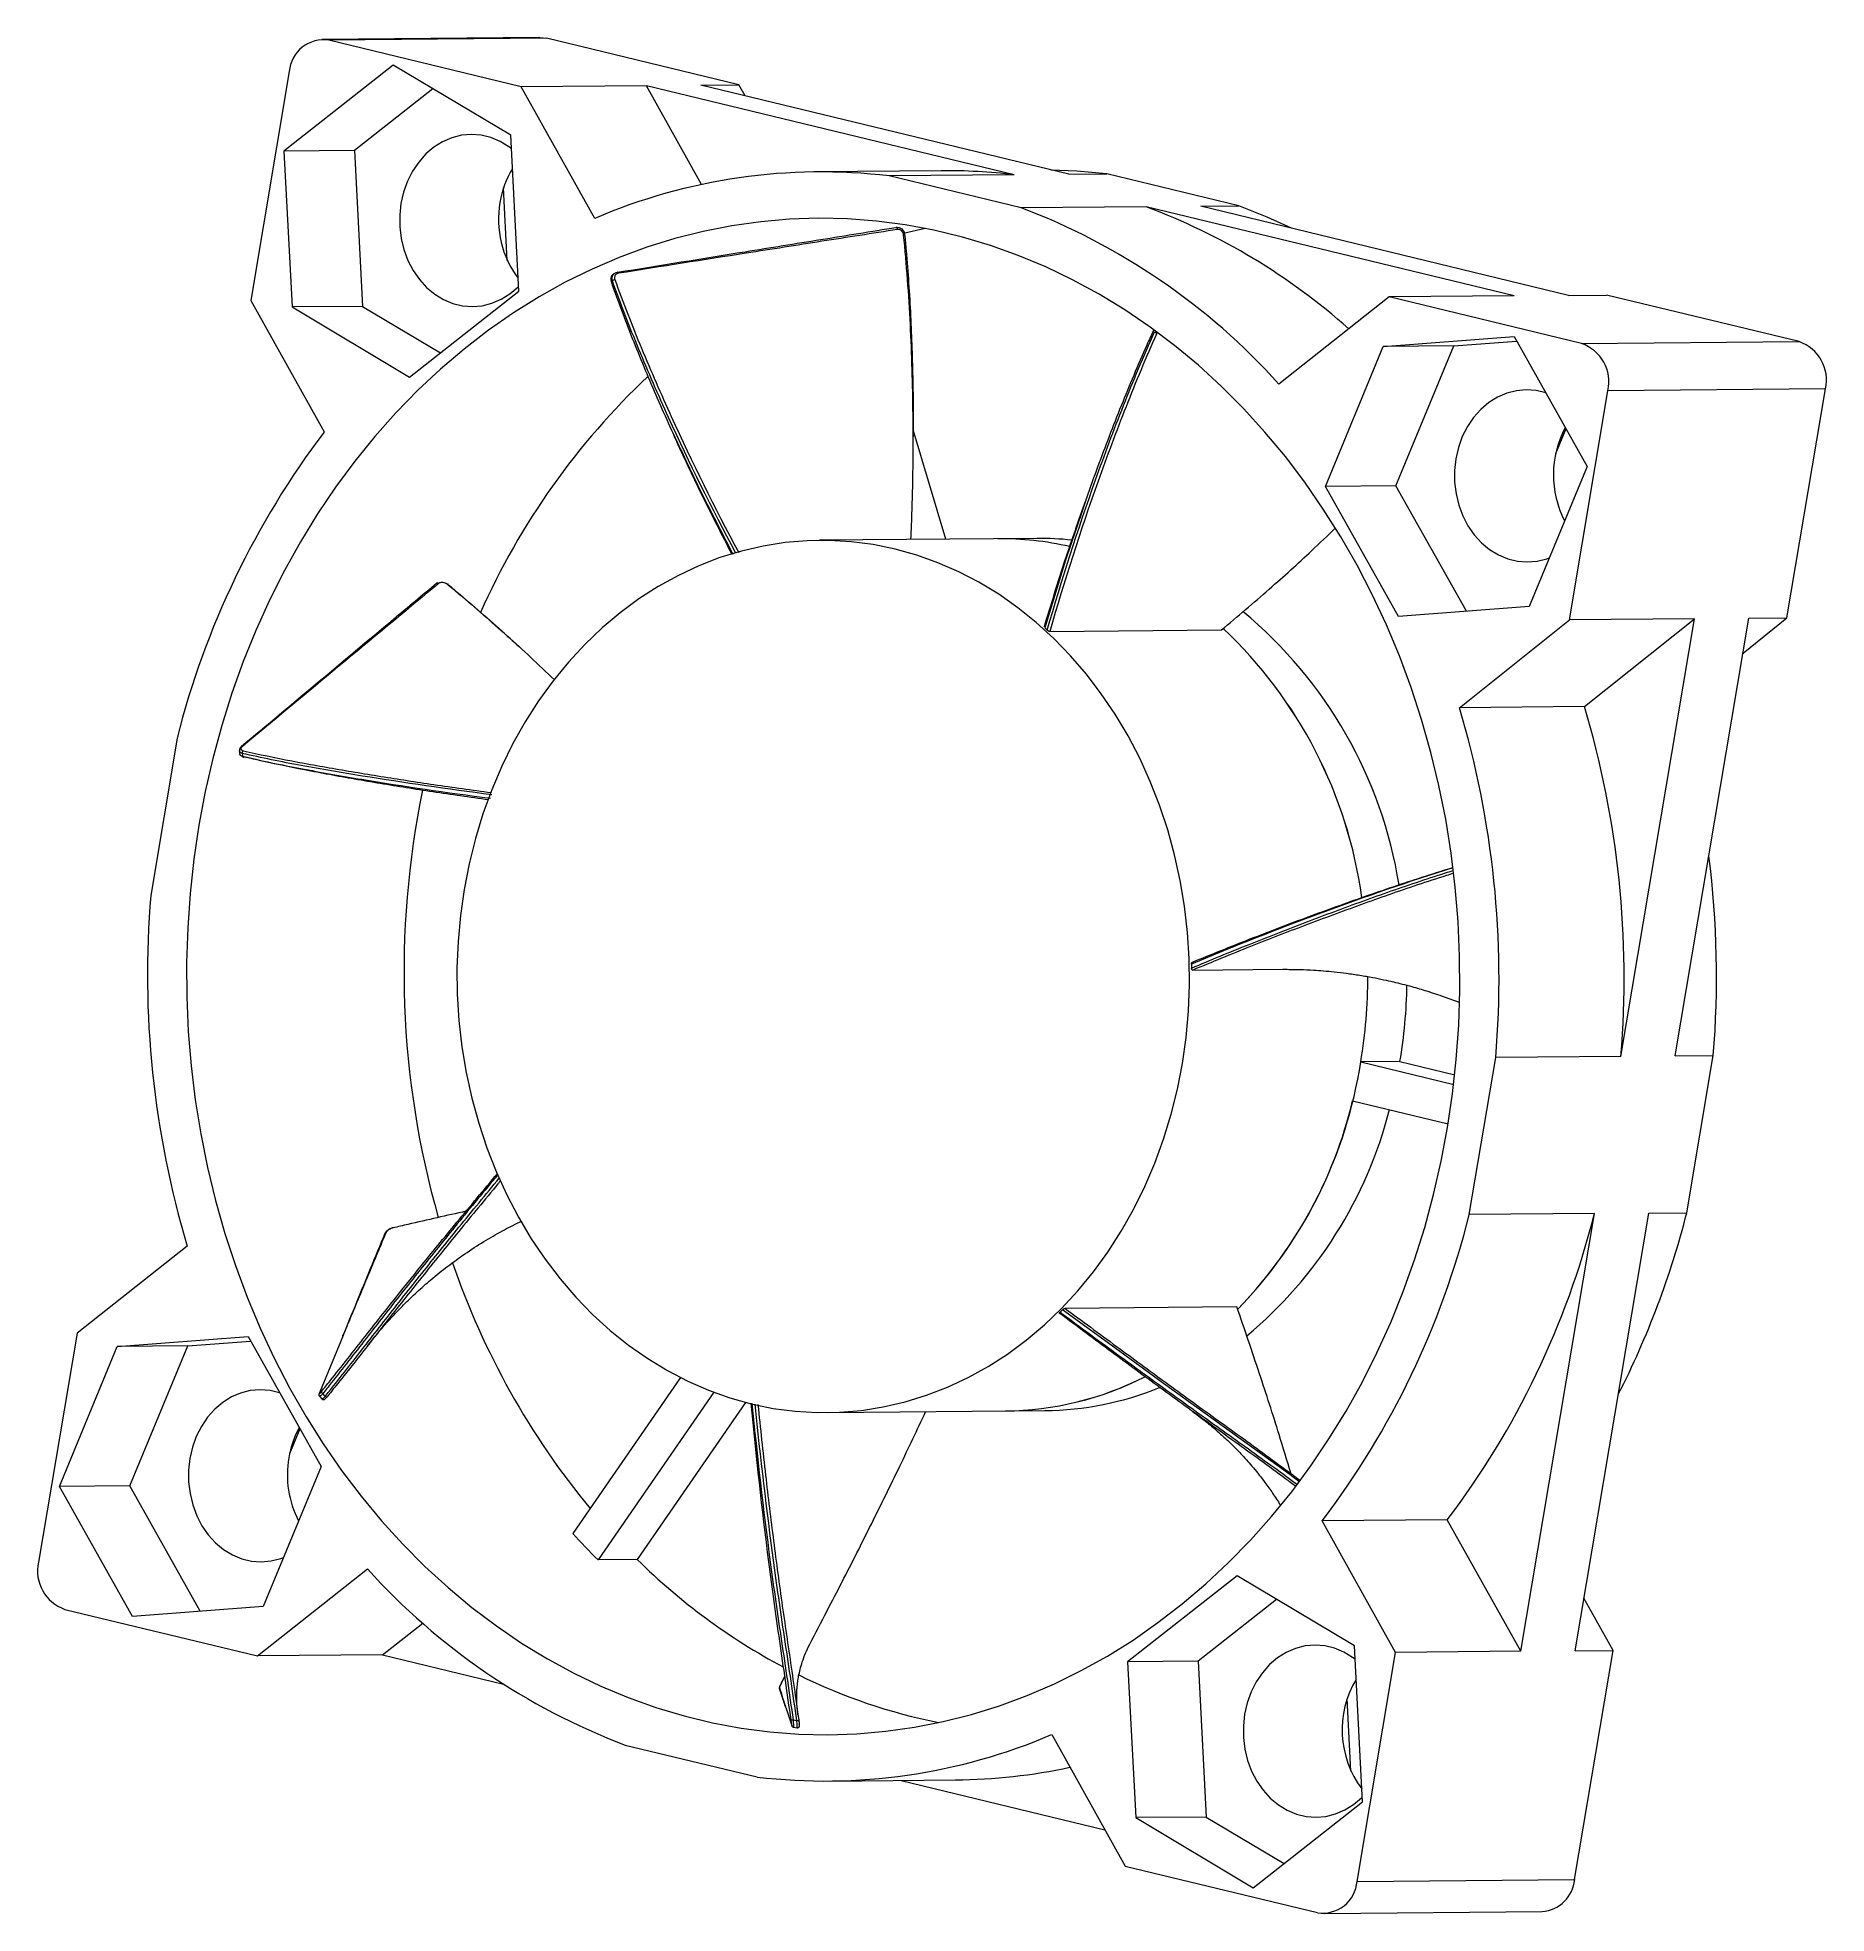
# Model space of a CAD drawing. Header units: millimetres. Extents: x -23.4 to 21.3, y -23.4 to 23.4.
import ezdxf

# ---------------------------------------------------------------- set-up
doc = ezdxf.new("R2010")
doc.units = ezdxf.units.MM

msp = doc.modelspace()

# ---------------------------------------------------------------- linework, layer by layer
at = {"color": 7, "linetype": 'Continuous', "lineweight": 15}
for p, q in [((-10.888, 23.421), (-16.321, 23.373)), ((-10.715, 23.401), (-16.148, 23.353)), ((-11.342, 22.189), (-16.148, 23.353)), ((-5.909, 22.237), (-10.715, 23.401)), ((-17.136, 22.572), (-18.098, 16.852)), ((-14.539, 22.729), (-17.269, 20.585)), ((-11.607, 20.979), (-14.539, 22.729)), ((-13.55, 22.139), (-15.509, 20.601)), ((-8.218, 22.216), (-11.342, 22.189)), ((-9.508, 18.904), (-11.342, 22.189)), ((0.969, 19.991), (-8.218, 22.216)), ((-6.84, 19.749), (-8.218, 22.216)), ((-6.86, 22.229), (-5.909, 22.237)), ((2.327, 20.004), (-6.86, 22.229)), ((-5.755, 21.961), (-5.909, 22.237)), ((-11.406, 17.085), (-11.607, 20.979)), ((-15.509, 20.601), (-17.269, 20.585)), ((-17.269, 20.585), (-17.068, 16.69)), ((-15.509, 20.601), (-15.307, 16.706)), ((-0.859, 20.093), (-3.983, 20.065)), ((0.969, 19.991), (-2.155, 19.963)), ((1.141, 19.165), (-2.155, 19.963)), ((2.327, 20.004), (3.278, 20.012)), ((6.575, 19.213), (3.278, 20.012)), ((-11.692, 17.855), (-11.786, 19.663)), ((5.624, 19.205), (6.575, 19.213)), ((4.265, 19.193), (1.141, 19.165)), ((13.452, 16.968), (4.265, 19.193)), ((14.81, 16.98), (5.624, 19.205)), ((-8.998, 17.538), (-9.031, 17.519)), ((-14.136, 14.94), (-11.406, 17.085)), ((10.328, 16.94), (7.576, 14.766)), ((13.452, 16.968), (10.328, 16.94)), ((15.134, 15.776), (10.328, 16.94)), ((14.81, 16.98), (15.761, 16.988)), ((20.567, 15.824), (15.761, 16.988)), ((-18.098, 16.852), (-16.264, 13.567)), ((-15.307, 16.706), (-17.068, 16.69)), ((-17.068, 16.69), (-14.136, 14.94)), ((-15.307, 16.706), (-13.364, 15.546)), ((10.181, 15.702), (13.449, 15.95)), ((13.449, 15.95), (15.273, 12.703)), ((8.737, 12.206), (10.181, 15.702)), ((11.942, 15.717), (10.181, 15.702)), ((10.497, 12.222), (11.942, 15.717)), ((11.942, 15.717), (13.513, 15.837)), ((15.134, 15.776), (20.567, 15.824)), ((14.83, 8.876), (15.792, 14.597)), ((21.225, 14.645), (15.792, 14.597)), ((20.263, 8.925), (21.225, 14.645)), ((-0.741, 10.889), (-1.561, 13.623)), ((14.744, 13.644), (14.486, 13.018)), ((15.273, 12.703), (13.828, 9.207)), ((10.497, 12.222), (8.737, 12.206)), ((10.561, 8.959), (8.737, 12.206)), ((12.257, 9.088), (10.497, 12.222)), ((1.533, 10.909), (-3.9, 10.861)), ((13.828, 9.207), (10.561, 8.959)), ((17.954, 8.904), (14.83, 8.876)), ((15.209, 6.706), (17.954, 8.904)), ((16.115, -2.032), (17.954, 8.904)), ((17.473, -2.019), (19.312, 8.916)), ((19.166, 8.046), (20.263, 8.925)), ((19.312, 8.916), (20.263, 8.925)), ((1.729, 8.671), (1.792, 8.614)), ((1.854, 8.583), (6.147, 8.621)), ((12.085, 6.678), (14.83, 8.876)), ((15.209, 6.706), (12.085, 6.678)), ((-19.937, 5.916), (-20.597, 1.992)), ((-18.381, 5.609), (-18.378, 5.539)), ((5.393, 0.272), (5.396, 0.177)), ((5.424, 0.125), (7.675, 0.145)), ((11.706, -0.541), (12.081, -0.673)), ((10.599, -2.158), (9.621, -2.167)), ((9.621, -2.167), (11.943, -2.729)), ((10.599, -2.158), (11.97, -2.49)), ((12.331, -5.984), (12.991, -2.059)), ((16.115, -2.032), (12.991, -2.059)), ((17.473, -2.019), (18.424, -2.011)), ((17.764, -5.935), (18.424, -2.011)), ((9.418, -3.137), (11.804, -3.715)), ((15.455, -5.956), (12.331, -5.984)), ((13.615, -16.892), (15.455, -5.956)), ((14.974, -16.88), (16.813, -5.944)), ((16.813, -5.944), (17.764, -5.935)), ((-19.684, -6.77), (-22.436, -8.944)), ((2.174, -8.358), (2.113, -8.419)), ((6.527, -8.286), (2.235, -8.324)), ((-22.436, -8.944), (-23.398, -14.664)), ((-22.879, -12.771), (-21.435, -9.275)), ((-21.435, -9.275), (-18.167, -9.027)), ((-19.674, -9.259), (-21.435, -9.275)), ((-21.119, -12.755), (-19.674, -9.259)), ((-19.674, -9.259), (-18.103, -9.14)), ((-18.167, -9.027), (-16.343, -12.274)), ((-15.793, -9.003), (-16.383, -10.431)), ((-7.371, -10.053), (-10.059, -13.952)), ((-16.385, -10.517), (-16.325, -10.586)), ((-6.537, -10.421), (-9.424, -14.608)), ((-5.74, -10.675), (-8.446, -14.6)), ((-3.706, -10.929), (1.727, -10.88)), ((-16.872, -11.333), (-17.13, -11.959)), ((-16.343, -12.274), (-17.788, -15.77)), ((-21.119, -12.755), (-22.879, -12.771)), ((-21.056, -16.018), (-22.879, -12.771)), ((-19.359, -15.889), (-21.119, -12.755)), ((11.781, -13.607), (8.657, -13.634)), ((10.491, -16.92), (8.657, -13.634)), ((13.615, -16.892), (11.781, -13.607)), ((-17.934, -17.008), (-15.182, -14.834)), ((-8.446, -14.6), (-9.424, -14.608)), ((6.53, -15.008), (3.799, -17.153)), ((9.461, -16.758), (6.53, -15.008)), ((-22.74, -15.844), (-17.934, -17.008)), ((-17.788, -15.77), (-21.056, -16.018)), ((7.518, -15.599), (5.56, -17.137)), ((15.925, -16.871), (15.195, -15.564)), ((-14.81, -16.98), (-13.805, -16.185)), ((9.663, -20.653), (9.461, -16.758)), ((-14.81, -16.98), (-17.934, -17.008)), ((-14.81, -16.98), (-11.786, -17.712)), ((5.56, -17.137), (3.799, -17.153)), ((3.799, -17.153), (4.001, -21.047)), ((5.56, -17.137), (5.761, -21.031)), ((9.529, -22.64), (10.491, -16.92)), ((13.615, -16.892), (10.491, -16.92)), ((14.962, -22.591), (15.925, -16.871)), ((14.974, -16.88), (15.925, -16.871)), ((-4.763, -17.51), (-4.83, -17.639)), ((9.376, -19.883), (9.283, -18.075)), ((-4.731, -18.317), (-4.59, -18.742)), ((-4.433, -18.469), (-4.413, -18.607)), ((-4.549, -18.785), (-4.454, -18.801)), ((1.902, -18.971), (3.736, -22.257)), ((-8.748, -19.233), (-5.451, -20.031)), ((-3.624, -20.133), (-0.5, -20.105)), ((-1.857, -20.117), (3.229, -21.349)), ((5.761, -21.031), (4.001, -21.047)), ((4.001, -21.047), (6.932, -22.797)), ((5.761, -21.031), (7.704, -22.191)), ((6.932, -22.797), (9.663, -20.653)), ((3.736, -22.257), (8.541, -23.42)), ((9.529, -22.64), (14.962, -22.591)), ((8.715, -23.441), (14.148, -23.392))]:
    msp.add_line(p, q, dxfattribs=at)
at = {"color": 7, "linetype": 'Continuous', "lineweight": 15, "flags": 128}
for points in [[(-10.888, 23.421), (-10.878, 23.421), (-10.715, 23.401)], [(-11.59, 20.647), (-11.65, 20.692), (-11.87, 20.826), (-12.103, 20.923), (-12.344, 20.982), (-12.59, 21), (-12.836, 20.979), (-13.077, 20.918), (-13.308, 20.819), (-13.526, 20.683), (-13.726, 20.513), (-13.905, 20.311), (-14.059, 20.083), (-14.186, 19.832), (-14.282, 19.562), (-14.347, 19.279), (-14.379, 18.988), (-14.377, 18.695), (-14.342, 18.404), (-14.273, 18.122), (-14.174, 17.853), (-14.044, 17.603), (-13.887, 17.377), (-13.706, 17.177), (-13.504, 17.009), (-13.284, 16.875), (-13.051, 16.778), (-12.81, 16.719), (-12.564, 16.701), (-12.318, 16.722), (-12.077, 16.783), (-11.846, 16.882), (-11.628, 17.018), (-11.428, 17.188), (-11.412, 17.204)], [(3.278, 20.012), (2.533, 20.082), (1.883, 20.111)], [(7.892, 18.656), (7.284, 18.931), (6.575, 19.213)], [(11.788, -3.81), (11.914, -2.962), (12.007, -2.107), (12.068, -1.248), (12.096, -0.386), (12.09, 0.476), (12.052, 1.337), (11.981, 2.195), (11.877, 3.049), (11.741, 3.896), (11.572, 4.736), (11.372, 5.565), (11.14, 6.383), (10.877, 7.187), (10.584, 7.976), (10.261, 8.749), (9.909, 9.504), (9.528, 10.239), (9.12, 10.952), (8.685, 11.643), (8.224, 12.31), (7.738, 12.951), (7.228, 13.565), (6.696, 14.151), (6.141, 14.707), (5.566, 15.233), (4.972, 15.728), (4.359, 16.189), (3.73, 16.617), (3.085, 17.011), (2.425, 17.369), (1.753, 17.691), (1.069, 17.976), (0.375, 18.225), (-0.328, 18.435), (-1.037, 18.607), (-1.753, 18.74), (-2.473, 18.834), (-3.195, 18.89), (-3.919, 18.906), (-4.643, 18.882), (-5.365, 18.82), (-6.083, 18.719), (-6.797, 18.578), (-7.505, 18.399), (-8.205, 18.182), (-8.896, 17.927), (-9.576, 17.635), (-10.244, 17.306), (-10.899, 16.942), (-11.54, 16.542), (-12.164, 16.108), (-12.771, 15.64), (-13.359, 15.14), (-13.928, 14.608), (-14.475, 14.046), (-15.001, 13.455), (-15.503, 12.836), (-15.981, 12.19), (-16.434, 11.519), (-16.86, 10.824), (-17.26, 10.106), (-17.631, 9.368), (-17.974, 8.61), (-18.288, 7.834), (-18.571, 7.041), (-18.824, 6.234), (-19.046, 5.414), (-19.236, 4.583), (-19.394, 3.742), (-19.52, 2.894), (-19.614, 2.039), (-19.674, 1.18), (-19.702, 0.319), (-19.697, -0.544), (-19.658, -1.405), (-19.587, -2.263), (-19.484, -3.117), (-19.347, -3.964), (-19.179, -4.804), (-18.978, -5.633), (-18.747, -6.451), (-18.484, -7.255), (-18.191, -8.044), (-17.867, -8.817), (-17.515, -9.572), (-17.135, -10.307), (-16.726, -11.02), (-16.291, -11.711), (-15.83, -12.378), (-15.345, -13.019), (-14.835, -13.633), (-14.302, -14.219), (-13.748, -14.775), (-13.173, -15.301), (-12.578, -15.796), (-11.966, -16.257), (-11.336, -16.685), (-10.691, -17.079), (-10.032, -17.437), (-9.359, -17.759), (-8.675, -18.044), (-7.981, -18.292), (-7.279, -18.503), (-6.569, -18.675), (-5.853, -18.808), (-5.134, -18.902), (-4.411, -18.958), (-3.687, -18.974), (-2.964, -18.95), (-2.242, -18.888), (-1.523, -18.786), (-0.809, -18.646), (-0.102, -18.467), (0.598, -18.25), (1.289, -17.995), (1.969, -17.703), (2.638, -17.374), (3.293, -17.01), (3.933, -16.61), (4.557, -16.175), (5.164, -15.708), (5.753, -15.208), (6.321, -14.676), (6.869, -14.114), (7.394, -13.523), (7.896, -12.904), (8.374, -12.258), (8.827, -11.587), (9.254, -10.892), (9.653, -10.174), (10.025, -9.436), (10.368, -8.678), (10.681, -7.902), (10.965, -7.109), (11.218, -6.302), (11.44, -5.482), (11.63, -4.651), (11.788, -3.81)], [(-1.948, 18.625), (-1.95, 18.637), (-1.952, 18.648), (-1.956, 18.658), (-1.96, 18.667), (-1.964, 18.673), (-1.969, 18.678), (-1.974, 18.68), (-1.978, 18.679)], [(-1.253, 18.651), (-1.364, 18.627), (-1.797, 18.522)], [(-1.796, 18.493), (-1.787, 18.494), (-1.78, 18.496), (-1.774, 18.498), (-1.769, 18.5), (-1.767, 18.501), (-1.766, 18.503), (-1.767, 18.504), (-1.77, 18.505)], [(-9.067, 17.343), (-9.084, 17.334), (-9.086, 17.333), (-9.101, 17.325)], [(-8.919, 17.532), (-8.921, 17.539), (-8.924, 17.545), (-8.927, 17.55), (-8.93, 17.554), (-8.933, 17.556), (-8.936, 17.558), (-8.939, 17.558), (-8.942, 17.557)], [(14.239, 14.543), (14.239, 14.543), (13.998, 14.601), (13.752, 14.62), (13.506, 14.599), (13.266, 14.538), (13.034, 14.439), (12.816, 14.302), (12.616, 14.132), (12.437, 13.931), (12.283, 13.703), (12.157, 13.451), (12.06, 13.182), (11.995, 12.899), (11.964, 12.608), (11.965, 12.314), (12.001, 12.024), (12.069, 11.742), (12.169, 11.473), (12.298, 11.223), (12.455, 10.996), (12.636, 10.797), (12.839, 10.629), (13.058, 10.495), (13.291, 10.397), (13.532, 10.339), (13.778, 10.32), (14.024, 10.341), (14.265, 10.402), (14.332, 10.427)], [(5.165, -2.206), (5.258, -1.558), (5.317, -0.904), (5.342, -0.246), (5.335, 0.412), (5.294, 1.068), (5.219, 1.721), (5.112, 2.367), (4.973, 3.004), (4.801, 3.63), (4.598, 4.243), (4.364, 4.84), (4.101, 5.42), (3.808, 5.979), (3.488, 6.517), (3.141, 7.03), (2.769, 7.518), (2.373, 7.979), (1.955, 8.41), (1.515, 8.81), (1.056, 9.178), (0.579, 9.512), (0.087, 9.812), (-0.42, 10.076), (-0.94, 10.302), (-1.469, 10.492), (-2.008, 10.642), (-2.552, 10.754), (-3.102, 10.826), (-3.654, 10.859), (-4.206, 10.852), (-4.757, 10.805), (-5.305, 10.719), (-5.847, 10.593), (-6.381, 10.429), (-6.906, 10.226), (-7.42, 9.986), (-7.921, 9.71), (-8.407, 9.398), (-8.875, 9.051), (-9.326, 8.672), (-9.756, 8.26), (-10.164, 7.819), (-10.55, 7.348), (-10.91, 6.851), (-11.245, 6.329), (-11.552, 5.783), (-11.832, 5.216), (-12.082, 4.63), (-12.301, 4.027), (-12.49, 3.409), (-12.647, 2.779), (-12.772, 2.138), (-12.864, 1.49), (-12.923, 0.836), (-12.949, 0.178), (-12.941, -0.48), (-12.9, -1.136), (-12.826, -1.789), (-12.719, -2.435), (-12.579, -3.072), (-12.407, -3.698), (-12.204, -4.311), (-11.971, -4.908), (-11.707, -5.488), (-11.415, -6.047), (-11.095, -6.585), (-10.748, -7.098), (-10.376, -7.586), (-9.98, -8.047), (-9.561, -8.478), (-9.121, -8.878), (-8.662, -9.246), (-8.186, -9.58), (-7.693, -9.88), (-7.186, -10.144), (-6.667, -10.37), (-6.137, -10.559), (-5.599, -10.71), (-5.054, -10.822), (-4.505, -10.894), (-3.953, -10.927), (-3.4, -10.92), (-2.849, -10.873), (-2.302, -10.787), (-1.76, -10.661), (-1.225, -10.497), (-0.7, -10.294), (-0.186, -10.054), (0.315, -9.778), (0.8, -9.466), (1.269, -9.119), (1.719, -8.74), (2.149, -8.328), (2.558, -7.886), (2.943, -7.416), (3.304, -6.919), (3.638, -6.397), (3.946, -5.851), (4.225, -5.284), (4.475, -4.698), (4.695, -4.095), (4.884, -3.477), (5.041, -2.847), (5.165, -2.206)], [(-13.196, 9.764), (-13.19, 9.768), (-13.184, 9.772), (-13.18, 9.774), (-13.176, 9.774), (-13.174, 9.773), (-13.172, 9.77), (-13.172, 9.766), (-13.174, 9.761)], [(-18.31, 5.538), (-18.309, 5.503), (-18.309, 5.497), (-18.309, 5.467)], [(-17.377, -10.434), (-17.377, -10.434), (-17.618, -10.375), (-17.864, -10.357), (-18.11, -10.378), (-18.351, -10.439), (-18.582, -10.538), (-18.8, -10.674), (-19, -10.844), (-19.179, -11.046), (-19.333, -11.274), (-19.46, -11.525), (-19.556, -11.795), (-19.621, -12.078), (-19.653, -12.369), (-19.651, -12.662), (-19.615, -12.953), (-19.547, -13.235), (-19.447, -13.504), (-19.318, -13.754), (-19.161, -13.981), (-18.98, -14.18), (-18.777, -14.348), (-18.558, -14.482), (-18.325, -14.579), (-18.084, -14.638), (-17.838, -14.657), (-17.592, -14.635), (-17.351, -14.574), (-17.284, -14.55)], [(-16.303, -10.46), (-16.273, -10.495), (-16.269, -10.5), (-16.244, -10.53)], [(-16.191, -10.532), (-16.194, -10.536), (-16.199, -10.539), (-16.205, -10.541), (-16.211, -10.542), (-16.219, -10.541), (-16.227, -10.538), (-16.236, -10.535), (-16.244, -10.53)], [(9.478, -17.091), (9.418, -17.045), (9.198, -16.911), (8.966, -16.814), (8.724, -16.756), (8.478, -16.737), (8.232, -16.758), (7.992, -16.819), (7.76, -16.919), (7.542, -17.055), (7.342, -17.225), (7.163, -17.426), (7.009, -17.654), (6.883, -17.906), (6.786, -18.175), (6.721, -18.458), (6.69, -18.749), (6.691, -19.043), (6.727, -19.333), (6.795, -19.615), (6.895, -19.884), (7.024, -20.134), (7.181, -20.361), (7.362, -20.56), (7.565, -20.729), (7.784, -20.862), (8.017, -20.96), (8.259, -21.018), (8.504, -21.037), (8.75, -21.016), (8.991, -20.955), (9.222, -20.855), (9.44, -20.719), (9.641, -20.549), (9.656, -20.533)], [(-4.555, -18.604), (-4.508, -18.612), (-4.501, -18.613), (-4.461, -18.62)]]:
    msp.add_lwpolyline(points, dxfattribs=at)
at = {"color": 8, "linetype": 'Continuous', "lineweight": 15, "flags": 128}
for points in [[(-7.233, 12.858), (-6.84, 12.036), (-6.061, 10.516), (-6.061, 10.516), (-6.061, 10.516)], [(2.503, 11.121), (2.247, 10.364), (1.729, 8.672), (1.729, 8.671), (1.729, 8.671)], [(-13.409, 9.78), (-13.417, 9.786), (-13.426, 9.791), (-13.435, 9.793), (-13.442, 9.793), (-13.448, 9.79), (-13.45, 9.789)], [(8.077, -12.646), (7.849, -12.477), (6.578, -11.555), (5.946, -11.103), (4.698, -10.203), (3.475, -9.313), (2.174, -8.358), (2.174, -8.358), (2.174, -8.358)]]:
    msp.add_lwpolyline(points, dxfattribs=at)
at = {"color": 7, "linetype": 'Continuous', "lineweight": 15}
for centre, radius, start, end in [((-16.283, 22.508), 0.855, 80.9183, 175.6991), ((-9.558, 18.925), 2.348, 148.7197, 170.7756), ((-3.852, 5.698), 14.366, 83.2189, 113.1875), ((-0.733, 5.9), 14.194, 83.1165, 90.509), ((-9.463, 18.877), 2.449, 170.0151, 216.8606), ((-4.708, 3.704), 16.531, 42.0024, 69.2755), ((-1.389, 4.091), 16.125, 48.3759, 69.4734), ((-8.997, 17.283), 0.0914, 96.4914, 139.5267), ((4.721, 16.519), 0.519, 240.8615, 248.2469), ((14.808, 14.821), 1.009, 347.1794, 71.1686), ((20.241, 14.869), 1.009, 347.1794, 71.1686), ((4.464, 1.553), 18.426, 133.3368, 155.9611), ((16.918, 12.498), 2.488, 151.754, 207.5428), ((0.652, 0.738), 21.23, 142.8234, 165.8824), ((0.62, 3.161), 7.74, 77.071, 90.4852), ((0.621, 3.169), 7.732, 77.0562, 90.4926), ((1.601, 3.219), 7.69, 83.9791, 90.5098), ((-0.453, 0.484), 11.17, 9.1112, 50.3154), ((-1.635, 0.378), 11.391, 7.8655, 46.6472), ((-1.62, 0.386), 11.375, 7.8411, 46.6728), ((-10.629, -0.092), 23.702, 355.2394, 16.5987), ((-7.505, -0.064), 23.702, 355.2394, 16.5987), ((-18.316, 5.694), 0.0201, 69.9541, 129.4737), ((-18.246, 5.556), 0.0675, 132.9276, 196.0212), ((-18.282, 5.472), 0.0271, 189.6416, 312.9318), ((8.111, 0.075), 22.383, 168.2918, 195.9049), ((-5.393, -0.048), 23.898, 355.2892, 7.264), ((3.025, 0.025), 23.704, 175.2406, 196.6574), ((-3.108, -0.031), 12.906, 350.4737, 359.9787), ((-3.108, -0.03), 12.907, 350.4739, 359.9744), ((-2.112, -0.024), 12.889, 350.4688, 358.987), ((-1.604, -0.438), 11.357, 315.8907, 351.2464), ((-1.441, -0.548), 11.163, 315.7105, 346.5902), ((-0.173, -0.688), 10.843, 309.8554, 345.7369), ((-8.258, -0.806), 21.23, 322.8234, 345.8824), ((-5.134, -0.778), 21.23, 322.8234, 345.8824), ((-3.606, -0.469), 22.058, 333.0159, 345.652), ((-14.712, -6.467), 0.0382, 102.1139, 156.3939), ((-14.536, -6.319), 0.0107, 109.5622, 163.7645), ((5.521, -0.821), 19.639, 198.9084, 219.5361), ((0.653, -2.981), 7.908, 270.6959, 296.8672), ((0.66, -3.011), 7.878, 270.6456, 296.9048), ((1.644, -3.05), 7.83, 270.6098, 292.1597), ((-16.279, -10.411), 0.0539, 174.7069, 244.1147), ((-14.798, -12.443), 2.382, 151.38, 170.6494), ((-14.695, -12.48), 2.49, 170.2022, 207.5061), ((2.603, -2.331), 17.187, 222.5429, 225.589), ((-22.414, -14.888), 1.009, 167.1794, 251.1686), ((-2.898, -3.772), 16.531, 222.0024, 249.2755), ((2.635, -3.366), 15.779, 225.3934, 241.8698), ((-4.851, -17.819), 0.0494, 153.4403, 198.2755), ((1.815, -4.911), 14.029, 243.6486, 258.7585), ((11.611, -18.856), 2.456, 149.0596, 216.8609), ((-4.584, -18.491), 0.116, 258.8775, 284.2346), ((-4.463, -18.519), 0.101, 271.1677, 299.6212), ((-3.755, -5.766), 14.366, 263.2189, 293.1875), ((-0.631, -5.853), 14.252, 270.5293, 282.1074), ((8.676, -22.576), 0.855, 260.9183, 355.6991), ((14.087, -22.515), 0.879, 274.0144, 355.0141)]:
    msp.add_arc(centre, radius, start, end, dxfattribs=at)
at = {"color": 8, "linetype": 'Continuous', "lineweight": 15}
msp.add_arc((34.645, -68.906), 75.108, 107.61555, 112.92076, dxfattribs=at)
at = {"color": 7, "linetype": 'Continuous', "lineweight": 15}
for points, knots in [([(-8.942, 17.557), (-7.879, 17.729), (-6.815, 17.9), (-5.752, 18.071), (-5.123, 18.173), (-4.494, 18.274), (-3.865, 18.375), (-3.236, 18.476), (-2.607, 18.577), (-1.978, 18.679)], [0, 0, 0, 0, 0.00348079, 0.00348079, 0.00348079, 0.005540666, 0.005540666, 0.005540666, 0.007600543, 0.007600543, 0.007600543, 0.007600543]), ([(-1.948, 18.625), (-2.577, 18.527), (-3.206, 18.428), (-3.836, 18.33), (-4.465, 18.231), (-5.095, 18.132), (-5.725, 18.034), (-6.789, 17.867), (-7.854, 17.7), (-8.919, 17.532)], [0, 0, 0, 0, 0.002059921, 0.002059921, 0.002059921, 0.004119847, 0.004119847, 0.004119847, 0.007600716, 0.007600716, 0.007600716, 0.007600716]), ([(-1.978, 18.679), (-1.929, 18.686), (-1.879, 18.671), (-1.802, 18.607), (-1.777, 18.558), (-1.77, 18.505)], [0, 0, 0, 0, 0.5, 0.5, 1, 1, 1, 1]), ([(-1.796, 18.493), (-1.797, 18.511), (-1.802, 18.528), (-1.809, 18.545), (-1.816, 18.561), (-1.826, 18.575), (-1.838, 18.588), (-1.85, 18.6), (-1.864, 18.609), (-1.879, 18.616), (-1.893, 18.623), (-1.909, 18.626), (-1.924, 18.627), (-1.932, 18.627), (-1.94, 18.627), (-1.948, 18.625)], [0, 0, 0, 0, 0.0000547948, 0.0000547948, 0.0000547948, 0.0001097763, 0.0001097763, 0.0001097763, 0.0001633104, 0.0001633104, 0.0001633104, 0.0002141423, 0.0002141423, 0.0002141423, 0.0002398433, 0.0002398433, 0.0002398433, 0.0002398433]), ([(-1.77, 18.505), (-1.757, 18.37), (-1.694, 17.693), (-1.631, 16.743), (-1.577, 15.38), (-1.551, 14.373), (-1.559, 13.636), (-1.561, 13.448)], [0, 0, 0, 0, 0.0808128, 0.4041271, 0.5657649, 0.8890749, 1, 1, 1, 1]), ([(-9.03, 17.517), (-9.04, 17.512), (-9.068, 17.497), (-9.098, 17.453), (-9.115, 17.391), (-9.105, 17.347), (-9.101, 17.325)], [0, 0, 0, 0, 0.147706, 0.428512, 0.715052, 1, 1, 1, 1]), ([(-9.067, 17.343), (-9.082, 17.391), (-9.078, 17.441), (-9.033, 17.521), (-8.991, 17.549), (-8.942, 17.557)], [0, 0, 0, 0, 0.5, 0.5, 1, 1, 1, 1]), ([(-5.984, 10.54), (-6.587, 11.664), (-7.148, 12.795), (-7.923, 14.495), (-8.171, 15.062), (-8.64, 16.198), (-8.861, 16.769), (-9.067, 17.343)], [0, 0, 0, 0, 0.5, 0.5, 0.75, 0.75, 1, 1, 1, 1]), ([(-8.919, 17.532), (-8.933, 17.53), (-8.948, 17.525), (-8.96, 17.518), (-8.972, 17.511), (-8.983, 17.502), (-8.992, 17.492), (-9, 17.481), (-9.007, 17.469), (-9.011, 17.455), (-9.015, 17.442), (-9.017, 17.427), (-9.016, 17.412), (-9.015, 17.399), (-9.012, 17.387), (-9.007, 17.374)], [0, 0, 0, 0, 0.000048477, 0.000048477, 0.000048477, 0.000096818, 0.000096818, 0.000096818, 0.0001458754, 0.0001458754, 0.0001458754, 0.0001970983, 0.0001970983, 0.0001970983, 0.0002398542, 0.0002398542, 0.0002398542, 0.0002398542]), ([(-9.007, 17.374), (-8.8, 16.799), (-8.578, 16.227), (-8.105, 15.088), (-7.856, 14.52), (-7.079, 12.815), (-6.517, 11.68), (-5.914, 10.553)], [0, 0, 0, 0, 0.25, 0.25, 0.5, 0.5, 1, 1, 1, 1]), ([(-9.101, 17.325), (-9.059, 17.206), (-8.848, 16.613), (-8.529, 15.787), (-8.038, 14.614), (-7.645, 13.714), (-7.326, 13.052), (-7.233, 12.858)], [0, 0, 0, 0, 0.078983, 0.394975, 0.552952, 0.868941, 1, 1, 1, 1]), ([(1.792, 8.614), (2.151, 9.872), (2.555, 11.126), (3.221, 12.993), (3.453, 13.614), (3.94, 14.847), (4.197, 15.459), (4.468, 16.066)], [0, 0, 0, 0, 0.5, 0.5, 0.75, 0.75, 1, 1, 1, 1]), ([(4.528, 16.037), (4.259, 15.43), (4.002, 14.817), (3.516, 13.582), (3.284, 12.961), (2.619, 11.093), (2.215, 9.84), (1.854, 8.583)], [0, 0, 0, 0, 0.25, 0.25, 0.5, 0.5, 1, 1, 1, 1]), ([(4.446, 16.114), (4.39, 15.989), (4.108, 15.363), (3.735, 14.477), (3.237, 13.2), (2.852, 12.167), (2.591, 11.385), (2.503, 11.121)], [0, 0, 0, 0, 0.0766404, 0.3832622, 0.5365548, 0.8431725, 1, 1, 1, 1]), ([(-1.612, 10.881), (-1.593, 11.375), (-1.552, 12.418), (-1.557, 13.458), (-1.56, 14.005)], [0, 0, 0, 0, 0.473731, 1, 1, 1, 1]), ([(-6.077, 10.504), (-6.334, 11.006), (-6.829, 11.974), (-7.312, 12.984), (-7.533, 13.491), (-7.549, 13.527)], [0, 0, 0, 0, 0.499737, 0.964001, 1, 1, 1, 1]), ([(1.72, 8.704), (1.89, 9.262), (2.211, 10.316), (2.578, 11.363), (2.751, 11.856)], [0, 0, 0, 0, 0.5293, 1, 1, 1, 1]), ([(6.147, 8.621), (6.546, 8.961), (7.316, 9.616), (8.256, 10.465), (8.787, 10.974), (8.982, 11.161)], [0, 0, 0, 0, 0.405466, 0.782151, 1, 1, 1, 1]), ([(-13.45, 9.789), (-13.812, 9.487), (-15.438, 8.13), (-17.064, 6.768), (-18.328, 5.709)], [0, 0, 0, 0, 0.222428, 1, 1, 1, 1]), ([(-13.409, 9.78), (-13.851, 9.414), (-14.294, 9.047), (-14.737, 8.68), (-15.179, 8.313), (-15.622, 7.946), (-16.065, 7.579), (-16.813, 6.958), (-17.561, 6.336), (-18.309, 5.713)], [0, 0, 0, 0, 0.002059921, 0.002059921, 0.002059921, 0.004119847, 0.004119847, 0.004119847, 0.007600716, 0.007600716, 0.007600716, 0.007600716]), ([(-13.456, 9.772), (-13.448, 9.777), (-13.425, 9.795), (-13.374, 9.812), (-13.304, 9.815), (-13.238, 9.8), (-13.203, 9.778), (-13.188, 9.769)], [0, 0, 0, 0, 0.1157003, 0.3411233, 0.5766861, 0.817059, 1, 1, 1, 1]), ([(-13.196, 9.764), (-13.209, 9.775), (-13.225, 9.785), (-13.242, 9.792), (-13.258, 9.799), (-13.276, 9.805), (-13.294, 9.807), (-13.312, 9.81), (-13.33, 9.81), (-13.346, 9.807), (-13.362, 9.805), (-13.377, 9.8), (-13.39, 9.793), (-13.397, 9.789), (-13.403, 9.785), (-13.409, 9.78)], [0, 0, 0, 0, 0.0000547948, 0.0000547948, 0.0000547948, 0.0001097763, 0.0001097763, 0.0001097763, 0.0001633104, 0.0001633104, 0.0001633104, 0.0002141423, 0.0002141423, 0.0002141423, 0.0002398433, 0.0002398433, 0.0002398433, 0.0002398433]), ([(-13.174, 9.761), (-13.072, 9.676), (-12.564, 9.25), (-11.966, 8.727), (-11.484, 8.281), (-11.387, 8.192)], [0, 0, 0, 0, 0.166647, 0.833365, 1, 1, 1, 1]), ([(-10.51, 7.372), (-10.71, 7.561), (-11.099, 7.93), (-11.495, 8.299), (-11.695, 8.472), (-11.696, 8.473)], [0, 0, 0, 0, 0.513399, 0.998034, 1, 1, 1, 1]), ([(1.854, 8.583), (1.852, 8.583), (1.848, 8.583), (1.844, 8.584), (1.84, 8.585), (1.836, 8.587), (1.831, 8.589), (1.826, 8.591), (1.822, 8.593), (1.817, 8.596), (1.812, 8.599), (1.807, 8.602), (1.802, 8.606), (1.799, 8.608), (1.795, 8.611), (1.792, 8.614)], [0, 0, 0, 0, 0.00001619931, 0.00001619931, 0.00001619931, 0.00003237624, 0.00003237624, 0.00003237624, 0.00004889831, 0.00004889831, 0.00004889831, 0.00006619691, 0.00006619691, 0.00006619691, 0.00008020876, 0.00008020876, 0.00008020876, 0.00008020876]), ([(-18.328, 5.71), (-18.33, 5.708), (-18.349, 5.694), (-18.37, 5.663), (-18.384, 5.628), (-18.381, 5.611), (-18.38, 5.61)], [0, 0, 0, 0, 0.059999, 0.559576, 0.953685, 1, 1, 1, 1]), ([(-18.309, 5.713), (-18.319, 5.704), (-18.328, 5.695), (-18.334, 5.686), (-18.34, 5.677), (-18.343, 5.667), (-18.344, 5.659), (-18.345, 5.65), (-18.343, 5.642), (-18.339, 5.635), (-18.335, 5.627), (-18.328, 5.621), (-18.319, 5.616), (-18.311, 5.612), (-18.302, 5.608), (-18.291, 5.606)], [0, 0, 0, 0, 0.000048477, 0.000048477, 0.000048477, 0.000096818, 0.000096818, 0.000096818, 0.0001458754, 0.0001458754, 0.0001458754, 0.0001970983, 0.0001970983, 0.0001970983, 0.0002398542, 0.0002398542, 0.0002398542, 0.0002398542]), ([(-18.375, 5.539), (-18.376, 5.534), (-18.378, 5.515), (-18.356, 5.488), (-18.324, 5.474), (-18.309, 5.467)], [0, 0, 0, 0, 0.160202, 0.58127, 1, 1, 1, 1]), ([(-12.077, 4.503), (-13.19, 4.647), (-14.269, 4.805), (-15.829, 5.058), (-16.34, 5.145), (-17.34, 5.327), (-17.83, 5.428), (-18.31, 5.538)], [0, 0, 0, 0, 0.5, 0.5, 0.75, 0.75, 1, 1, 1, 1]), ([(-18.309, 5.467), (-17.831, 5.355), (-17.344, 5.252), (-16.35, 5.066), (-15.843, 4.977), (-14.291, 4.719), (-13.218, 4.561), (-12.109, 4.417)], [0, 0, 0, 0, 0.25, 0.25, 0.5, 0.5, 1, 1, 1, 1]), ([(-12.161, 4.378), (-12.628, 4.443), (-13.548, 4.571), (-14.87, 4.783), (-15.931, 4.969), (-16.965, 5.162), (-17.671, 5.311), (-18.165, 5.429), (-18.263, 5.452)], [0, 0, 0, 0, 0.215713, 0.424866, 0.633991, 0.738531, 0.947718, 1, 1, 1, 1]), ([(5.419, 0.325), (5.895, 0.518), (6.812, 0.892), (8.219, 1.427), (9.386, 1.849), (10.575, 2.261), (11.341, 2.511), (11.872, 2.671), (11.915, 2.684)], [0, 0, 0, 0, 0.230864, 0.445341, 0.659789, 0.76699, 0.9815, 1, 1, 1, 1]), ([(5.393, 0.272), (5.393, 0.278), (5.394, 0.284), (5.395, 0.29), (5.396, 0.296), (5.397, 0.301), (5.399, 0.306), (5.401, 0.311), (5.404, 0.315), (5.406, 0.318), (5.409, 0.321), (5.412, 0.323), (5.415, 0.324), (5.416, 0.324), (5.418, 0.325), (5.419, 0.325)], [0, 0, 0, 0, 0.00001835611, 0.00001835611, 0.00001835611, 0.00003673843, 0.00003673843, 0.00003673843, 0.0000546734, 0.0000546734, 0.0000546734, 0.00007173366, 0.00007173366, 0.00007173366, 0.00008021297, 0.00008021297, 0.00008021297, 0.00008021297]), ([(5.424, 0.125), (5.421, 0.125), (5.418, 0.125), (5.415, 0.127), (5.412, 0.129), (5.41, 0.132), (5.407, 0.135), (5.405, 0.138), (5.403, 0.143), (5.401, 0.147), (5.399, 0.152), (5.398, 0.157), (5.397, 0.163), (5.396, 0.168), (5.396, 0.172), (5.396, 0.177)], [0, 0, 0, 0, 0.00001619931, 0.00001619931, 0.00001619931, 0.00003237624, 0.00003237624, 0.00003237624, 0.00004889831, 0.00004889831, 0.00004889831, 0.00006619691, 0.00006619691, 0.00006619691, 0.00008020876, 0.00008020876, 0.00008020876, 0.00008020876]), ([(7.675, 0.145), (7.818, 0.144), (8.075, 0.144), (8.415, 0.128), (8.694, 0.109), (8.969, 0.083), (9.274, 0.047), (9.596, -0.001), (9.904, -0.055), (10.182, -0.111), (10.427, -0.166), (10.661, -0.224), (10.938, -0.298), (11.29, -0.4), (11.559, -0.492), (11.705, -0.543)], [0, 0, 0, 0, 0.103119, 0.18531, 0.248065, 0.31426, 0.391754, 0.474198, 0.552572, 0.620354, 0.681399, 0.735149, 0.7957, 0.888673, 1, 1, 1, 1]), ([(-16.333, -10.406), (-16.261, -10.316), (-15.9, -9.864), (-15.391, -9.217), (-14.654, -8.275), (-13.894, -7.326), (-12.942, -6.157), (-12.277, -5.363), (-11.937, -4.956)], [0, 0, 0, 0, 0.05209, 0.26047, 0.364682, 0.573122, 0.781531, 1, 1, 1, 1]), ([(-12.724, -5.9), (-13.206, -6.006), (-13.812, -6.139), (-14.422, -6.287), (-14.546, -6.317)], [0, 0, 0, 0, 0.796946, 1, 1, 1, 1]), ([(-14.747, -6.451), (-14.869, -6.747), (-15.223, -7.601), (-15.574, -8.458), (-15.804, -9.019)], [0, 0, 0, 0, 0.345434, 1, 1, 1, 1]), ([(-15.178, -9.255), (-15.095, -9.151), (-14.942, -8.958), (-14.732, -8.715), (-14.563, -8.53), (-14.421, -8.38), (-14.223, -8.177), (-13.947, -7.911), (-13.585, -7.593), (-13.193, -7.277), (-12.741, -6.951), (-12.29, -6.658), (-11.833, -6.397), (-11.522, -6.232), (-11.36, -6.158), (-11.345, -6.151)], [0, 0, 0, 0, 0.0779662, 0.1446631, 0.190264, 0.2263673, 0.2673561, 0.3596721, 0.4555139, 0.5653066, 0.6691769, 0.7832011, 0.8921363, 0.9896454, 1, 1, 1, 1]), ([(-14.539, -6.31), (-14.543, -6.311), (-14.57, -6.316), (-14.624, -6.338), (-14.69, -6.378), (-14.732, -6.417), (-14.742, -6.444), (-14.745, -6.452)], [0, 0, 0, 0, 0.040886, 0.321495, 0.599801, 0.881716, 1, 1, 1, 1]), ([(-14.546, -6.317), (-14.562, -6.321), (-14.58, -6.326), (-14.597, -6.333), (-14.613, -6.34), (-14.63, -6.348), (-14.646, -6.357), (-14.661, -6.366), (-14.674, -6.376), (-14.686, -6.386), (-14.697, -6.396), (-14.706, -6.406), (-14.712, -6.415), (-14.716, -6.42), (-14.718, -6.425), (-14.72, -6.429)], [0, 0, 0, 0, 0.0000547948, 0.0000547948, 0.0000547948, 0.0001097763, 0.0001097763, 0.0001097763, 0.0001633104, 0.0001633104, 0.0001633104, 0.0002141423, 0.0002141423, 0.0002141423, 0.0002398433, 0.0002398433, 0.0002398433, 0.0002398433]), ([(2.107, -8.452), (2.104, -8.452), (2.101, -8.452), (2.1, -8.451), (2.098, -8.449), (2.097, -8.448), (2.097, -8.446), (2.097, -8.443), (2.098, -8.441), (2.099, -8.438), (2.1, -8.435), (2.102, -8.431), (2.105, -8.428), (2.107, -8.425), (2.11, -8.422), (2.113, -8.419)], [0, 0, 0, 0, 0.00001619931, 0.00001619931, 0.00001619931, 0.00003237624, 0.00003237624, 0.00003237624, 0.00004889831, 0.00004889831, 0.00004889831, 0.00006619691, 0.00006619691, 0.00006619691, 0.00008020876, 0.00008020876, 0.00008020876, 0.00008020876]), ([(2.174, -8.358), (2.178, -8.354), (2.183, -8.35), (2.187, -8.346), (2.192, -8.343), (2.197, -8.339), (2.202, -8.336), (2.207, -8.333), (2.213, -8.33), (2.217, -8.328), (2.222, -8.326), (2.226, -8.325), (2.23, -8.324), (2.232, -8.324), (2.233, -8.324), (2.235, -8.324)], [0, 0, 0, 0, 0.00001835611, 0.00001835611, 0.00001835611, 0.00003673843, 0.00003673843, 0.00003673843, 0.0000546734, 0.0000546734, 0.0000546734, 0.00007173366, 0.00007173366, 0.00007173366, 0.00008021297, 0.00008021297, 0.00008021297, 0.00008021297]), ([(2.235, -8.324), (2.662, -8.64), (3.486, -9.25), (4.741, -10.169), (5.777, -10.923), (6.828, -11.68), (7.534, -12.195), (8.027, -12.563), (8.098, -12.616)], [0, 0, 0, 0, 0.226888, 0.437671, 0.648426, 0.75378, 0.964596, 1, 1, 1, 1]), ([(7.881, -12.454), (7.782, -12.129), (7.53, -11.3), (7.081, -9.91), (6.717, -8.843), (6.527, -8.286)], [0, 0, 0, 0, 0.235595, 0.600478, 1, 1, 1, 1]), ([(7.991, -12.767), (7.908, -12.705), (7.403, -12.331), (6.688, -11.812), (5.641, -11.06), (4.611, -10.31), (3.358, -9.389), (2.536, -8.774), (2.107, -8.452)], [0, 0, 0, 0, 0.041088, 0.249746, 0.354097, 0.562815, 0.771502, 1, 1, 1, 1]), ([(-15.179, -9.254), (-15.445, -9.593), (-15.784, -10.024), (-16.12, -10.442), (-16.191, -10.532)], [0, 0, 0, 0, 0.7863502, 1, 1, 1, 1]), ([(-16.388, -10.439), (-16.388, -10.441), (-16.393, -10.451), (-16.397, -10.465), (-16.398, -10.487), (-16.394, -10.506), (-16.387, -10.513), (-16.384, -10.516)], [0, 0, 0, 0, 0.068548, 0.445828, 0.700981, 0.901194, 1, 1, 1, 1]), ([(-16.383, -10.431), (-16.386, -10.439), (-16.388, -10.446), (-16.389, -10.45), (-16.389, -10.455), (-16.388, -10.457), (-16.386, -10.458), (-16.383, -10.458), (-16.379, -10.456), (-16.374, -10.451), (-16.368, -10.447), (-16.361, -10.44), (-16.354, -10.431), (-16.347, -10.424), (-16.34, -10.416), (-16.333, -10.406)], [0, 0, 0, 0, 0.000048477, 0.000048477, 0.000048477, 0.000096818, 0.000096818, 0.000096818, 0.0001458754, 0.0001458754, 0.0001458754, 0.0001970983, 0.0001970983, 0.0001970983, 0.0002398542, 0.0002398542, 0.0002398542, 0.0002398542]), ([(-16.324, -10.585), (-16.322, -10.589), (-16.314, -10.597), (-16.297, -10.604), (-16.28, -10.605), (-16.265, -10.601), (-16.251, -10.594), (-16.232, -10.58), (-16.213, -10.56), (-16.195, -10.537), (-16.191, -10.531)], [0, 0, 0, 0, 0.061581, 0.164637, 0.248981, 0.328673, 0.416817, 0.550207, 0.889585, 1, 1, 1, 1]), ([(-4.606, -18.605), (-4.699, -17.95), (-4.794, -17.293), (-4.984, -15.978), (-5.075, -15.319), (-5.329, -13.338), (-5.476, -12.013), (-5.6, -10.689)], [0, 0, 0, 0, 0.25, 0.25, 0.5, 0.5, 1, 1, 1, 1]), ([(-5.583, -10.7), (-5.453, -12.022), (-5.3, -13.345), (-5.037, -15.323), (-4.943, -15.981), (-4.747, -17.294), (-4.651, -17.95), (-4.555, -18.604)], [0, 0, 0, 0, 0.5, 0.5, 0.75, 0.75, 1, 1, 1, 1]), ([(-4.461, -18.62), (-4.557, -17.967), (-4.654, -17.312), (-4.851, -16), (-4.946, -15.342), (-5.212, -13.364), (-5.37, -12.041), (-5.505, -10.719)], [0, 0, 0, 0, 0.25, 0.25, 0.5, 0.5, 1, 1, 1, 1]), ([(-4.138, -16.715), (-3.995, -16.437), (-3.725, -15.916), (-3.206, -14.917), (-2.597, -13.711), (-1.899, -12.293), (-1.459, -11.36), (-1.245, -10.907)], [0, 0, 0, 0, 0.1427823, 0.2671928, 0.5160329, 0.7648363, 1, 1, 1, 1]), ([(5.409, -10.891), (5.522, -10.975), (5.738, -11.135), (6.019, -11.371), (6.242, -11.573), (6.408, -11.732), (6.54, -11.865), (6.716, -12.05), (6.951, -12.317), (7.204, -12.636), (7.424, -12.947), (7.551, -13.137), (7.611, -13.238), (7.612, -13.241)], [0, 0, 0, 0, 0.127124, 0.242601, 0.334797, 0.403808, 0.455837, 0.508688, 0.640962, 0.787276, 0.889916, 0.997259, 1, 1, 1, 1]), ([(-4.433, -18.469), (-4.44, -18.414), (-4.454, -18.307), (-4.463, -18.156), (-4.466, -18.022), (-4.463, -17.909), (-4.457, -17.816), (-4.449, -17.732), (-4.437, -17.633), (-4.416, -17.503), (-4.38, -17.338), (-4.325, -17.147), (-4.247, -16.936), (-4.176, -16.79), (-4.139, -16.715)], [0, 0, 0, 0, 0.087394, 0.170536, 0.243368, 0.305895, 0.358123, 0.401353, 0.449033, 0.529231, 0.625118, 0.7367, 0.863987, 1, 1, 1, 1]), ([(-4.83, -17.639), (-4.831, -17.642), (-4.842, -17.664), (-4.863, -17.707), (-4.886, -17.76), (-4.897, -17.79), (-4.9, -17.809), (-4.901, -17.823), (-4.898, -17.832), (-4.897, -17.835)], [0, 0, 0, 0, 0.039342, 0.283176, 0.532459, 0.787552, 0.88671, 0.957986, 1, 1, 1, 1]), ([(-4.83, -17.639), (-4.838, -17.656), (-4.846, -17.672), (-4.854, -17.688), (-4.861, -17.704), (-4.869, -17.72), (-4.875, -17.734), (-4.88, -17.748), (-4.885, -17.76), (-4.889, -17.77), (-4.892, -17.779), (-4.894, -17.787), (-4.895, -17.792), (-4.895, -17.794), (-4.895, -17.796), (-4.895, -17.797)], [0, 0, 0, 0, 0.0000547948, 0.0000547948, 0.0000547948, 0.0001097763, 0.0001097763, 0.0001097763, 0.0001633104, 0.0001633104, 0.0001633104, 0.0002141423, 0.0002141423, 0.0002141423, 0.0002398433, 0.0002398433, 0.0002398433, 0.0002398433]), ([(-4.898, -17.834), (-4.875, -17.902), (-4.82, -18.07), (-4.762, -18.239), (-4.727, -18.34)], [0, 0, 0, 0, 0.403425, 1, 1, 1, 1]), ([(-4.59, -18.742), (-4.59, -18.744), (-4.589, -18.743), (-4.589, -18.739), (-4.589, -18.736), (-4.59, -18.73), (-4.591, -18.722), (-4.592, -18.713), (-4.593, -18.702), (-4.594, -18.69), (-4.596, -18.677), (-4.598, -18.662), (-4.6, -18.646), (-4.602, -18.633), (-4.604, -18.619), (-4.606, -18.605)], [0, 0, 0, 0, 0.000048477, 0.000048477, 0.000048477, 0.000096818, 0.000096818, 0.000096818, 0.0001458754, 0.0001458754, 0.0001458754, 0.0001970983, 0.0001970983, 0.0001970983, 0.0002398542, 0.0002398542, 0.0002398542, 0.0002398542]), ([(-4.454, -18.8), (-4.454, -18.801), (-4.447, -18.803), (-4.434, -18.801), (-4.419, -18.794), (-4.408, -18.784), (-4.401, -18.774), (-4.398, -18.765), (-4.396, -18.758), (-4.396, -18.753), (-4.396, -18.748), (-4.396, -18.738), (-4.397, -18.727), (-4.4, -18.707), (-4.4, -18.704)], [0, 0, 0, 0, 0.009801, 0.107736, 0.202897, 0.278941, 0.34327, 0.39779, 0.441379, 0.476008, 0.515697, 0.592103, 0.936734, 1, 1, 1, 1]), ([(-4.413, -18.607), (-4.411, -18.625), (-4.406, -18.66), (-4.401, -18.693), (-4.4, -18.704), (-4.4, -18.704)], [0, 0, 0, 0, 0.489758, 0.980866, 1, 1, 1, 1]), ([(-4.588, -18.752), (-4.587, -18.753), (-4.587, -18.755), (-4.583, -18.762), (-4.576, -18.772), (-4.565, -18.781), (-4.555, -18.784), (-4.549, -18.785)], [0, 0, 0, 0, 0.087657, 0.242233, 0.463223, 0.714749, 1, 1, 1, 1])]:
    msp.add_open_spline(points, degree=3, knots=knots, dxfattribs=at)
at = {"color": 8, "linetype": 'Continuous', "lineweight": 15}
for points, knots in [([(-1.56, 14.005), (-1.568, 14.758), (-1.59, 15.508), (-1.665, 17.004), (-1.721, 17.75), (-1.796, 18.493)], [0, 0, 0, 0, 0.5, 0.5, 1, 1, 1, 1]), ([(-11.696, 8.473), (-12.091, 8.822), (-12.584, 9.258), (-13.094, 9.679), (-13.196, 9.764)], [0, 0, 0, 0, 0.7997182, 1, 1, 1, 1]), ([(-18.31, 5.538), (-18.323, 5.543), (-18.352, 5.554), (-18.377, 5.579), (-18.379, 5.601), (-18.379, 5.61)], [0, 0, 0, 0, 0.324583, 0.713807, 1, 1, 1, 1]), ([(-18.291, 5.606), (-18.192, 5.583), (-17.692, 5.471), (-16.976, 5.328), (-15.93, 5.143), (-14.856, 4.963), (-13.512, 4.755), (-12.575, 4.626), (-12.096, 4.56)], [0, 0, 0, 0, 0.0521, 0.260516, 0.364746, 0.573223, 0.781669, 1, 1, 1, 1]), ([(5.396, 0.177), (5.396, 0.177), (5.867, 0.376), (6.787, 0.755), (8.186, 1.301), (9.347, 1.733), (10.529, 2.157), (11.311, 2.42), (11.86, 2.592), (11.922, 2.612)], [0, 0, 0, 0, 0.000008, 0.230289, 0.4425, 0.654714, 0.76081, 0.973028, 1, 1, 1, 1]), ([(11.929, 2.54), (11.873, 2.522), (11.33, 2.353), (10.556, 2.092), (9.378, 1.671), (8.22, 1.243), (6.818, 0.7), (5.902, 0.322), (5.424, 0.125)], [0, 0, 0, 0, 0.024803, 0.237004, 0.343127, 0.55539, 0.767621, 1, 1, 1, 1]), ([(-11.926, -4.983), (-12.267, -5.395), (-12.931, -6.196), (-13.88, -7.372), (-14.634, -8.324), (-15.366, -9.268), (-15.872, -9.916), (-16.231, -10.369), (-16.303, -10.46)], [0, 0, 0, 0, 0.21979, 0.427848, 0.635909, 0.739929, 0.947994, 1, 1, 1, 1]), ([(-16.244, -10.53), (-16.172, -10.44), (-15.815, -9.99), (-15.311, -9.344), (-14.582, -8.404), (-13.832, -7.455), (-12.889, -6.282), (-12.23, -5.481), (-11.892, -5.07)], [0, 0, 0, 0, 0.05202, 0.26014, 0.364188, 0.572306, 0.78042, 1, 1, 1, 1]), ([(-11.864, -5.14), (-12.192, -5.537), (-12.841, -6.322), (-13.775, -7.478), (-14.525, -8.418), (-14.988, -9.013), (-15.156, -9.225), (-15.179, -9.254)], [0, 0, 0, 0, 0.2842862, 0.5617145, 0.8391063, 0.9777721, 1, 1, 1, 1]), ([(-14.72, -6.429), (-14.871, -6.79), (-15.173, -7.511), (-15.531, -8.369), (-15.737, -8.867), (-15.793, -9.003)], [0, 0, 0, 0, 0.420885, 0.841772, 1, 1, 1, 1]), ([(2.113, -8.419), (2.113, -8.419), (2.538, -8.735), (3.367, -9.346), (4.621, -10.26), (5.657, -11.008), (6.709, -11.758), (7.43, -12.279), (7.94, -12.654), (8.026, -12.717)], [0, 0, 0, 0, 0.000008, 0.226645, 0.435497, 0.644353, 0.748769, 0.957628, 1, 1, 1, 1]), ([(-16.303, -10.46), (-16.313, -10.471), (-16.337, -10.494), (-16.364, -10.515), (-16.381, -10.522), (-16.383, -10.517), (-16.383, -10.515)], [0, 0, 0, 0, 0.2654255, 0.583711, 0.8908343, 1, 1, 1, 1]), ([(-16.324, -10.586), (-16.321, -10.587), (-16.313, -10.59), (-16.284, -10.57), (-16.257, -10.543), (-16.244, -10.53)], [0, 0, 0, 0, 0.317052, 0.659477, 1, 1, 1, 1]), ([(-5.435, -10.729), (-5.373, -11.317), (-5.253, -12.452), (-5.047, -14.131), (-4.865, -15.493), (-4.667, -16.85), (-4.535, -17.751), (-4.446, -18.38), (-4.433, -18.469)], [0, 0, 0, 0, 0.227049, 0.437981, 0.648885, 0.754314, 0.96528, 1, 1, 1, 1]), ([(-4.895, -17.797), (-4.869, -17.882), (-4.816, -18.052), (-4.762, -18.226), (-4.732, -18.314), (-4.731, -18.317)], [0, 0, 0, 0, 0.491542, 0.983085, 1, 1, 1, 1]), ([(-4.555, -18.604), (-4.554, -18.622), (-4.551, -18.663), (-4.548, -18.717), (-4.547, -18.76), (-4.547, -18.783), (-4.548, -18.783), (-4.548, -18.783)], [0, 0, 0, 0, 0.190295, 0.418487, 0.638677, 0.856816, 1, 1, 1, 1]), ([(-4.454, -18.8), (-4.454, -18.8), (-4.453, -18.801), (-4.453, -18.788), (-4.454, -18.749), (-4.457, -18.691), (-4.46, -18.644), (-4.461, -18.62)], [0, 0, 0, 0, 0.041274, 0.271091, 0.511245, 0.756303, 1, 1, 1, 1])]:
    msp.add_open_spline(points, degree=3, knots=knots, dxfattribs=at)

doc.saveas('drawing.dxf')
